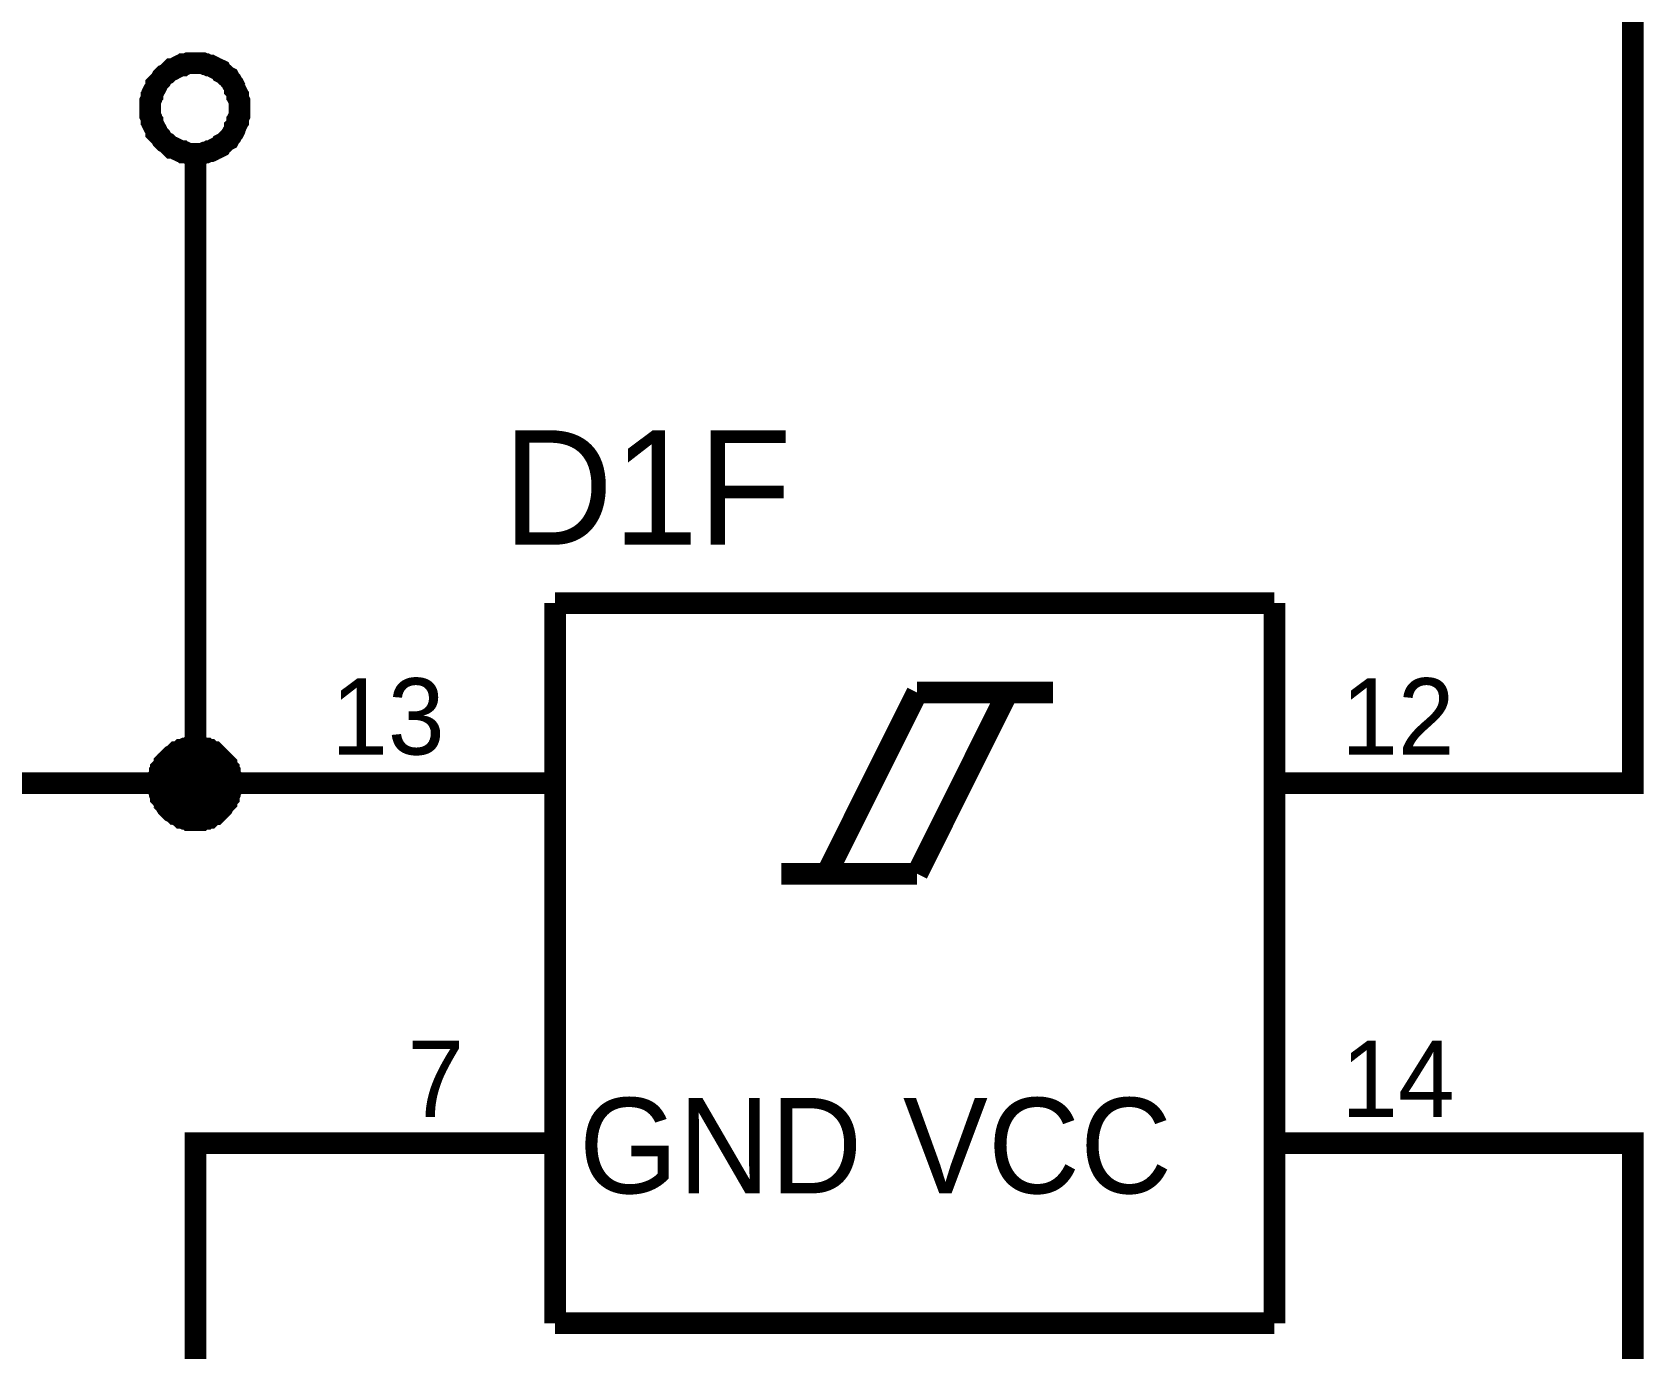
# Model space of a CAD drawing. Header units: millimetres. Extents: x 0 to 420, y 0 to 297.
# Drawn here: x 292.71 to 315.1, y 69.64 to 87.93 of the extents above; entities that cross this region are included whole.
import ezdxf

# ---------------------------------------------------------------- set-up
doc = ezdxf.new("R2010")
doc.units = ezdxf.units.MM
doc.layers.add('Sheet', color=255, linetype='Continuous')

msp = doc.modelspace()

# ---------------------------------------------------------------- linework, layer by layer
at = {"layer": 'Sheet'}
for points, const_width in [([(312.468, 77.496), (314.95, 77.496), (314.95, 177.495)], 0.3), ([(294.344, 86.868), (294.344, 86.901), (294.344, 86.934), (294.344, 86.967), (294.361, 87), (294.361, 87.033), (294.377, 87.05), (294.377, 87.083), (294.394, 87.116), (294.41, 87.133), (294.427, 87.166), (294.427, 87.199), (294.444, 87.216), (294.477, 87.249), (294.493, 87.265), (294.51, 87.298), (294.526, 87.315), (294.543, 87.332), (294.576, 87.348), (294.593, 87.365), (294.626, 87.398), (294.642, 87.414), (294.675, 87.414), (294.708, 87.431), (294.725, 87.447), (294.758, 87.464), (294.791, 87.464), (294.808, 87.481), (294.841, 87.481), (294.874, 87.497), (294.907, 87.497), (294.94, 87.497), (294.973, 87.497)], 0.3), ([(294.973, 87.497), (294.94, 87.497), (294.907, 87.497), (294.874, 87.497), (294.841, 87.481), (294.808, 87.481), (294.791, 87.464), (294.758, 87.464), (294.725, 87.447), (294.708, 87.431), (294.675, 87.414), (294.642, 87.414), (294.626, 87.398), (294.593, 87.365), (294.576, 87.348), (294.543, 87.332), (294.526, 87.315), (294.51, 87.298), (294.493, 87.265), (294.477, 87.249), (294.444, 87.216), (294.427, 87.199), (294.427, 87.166), (294.41, 87.133), (294.394, 87.116), (294.377, 87.083), (294.377, 87.05), (294.361, 87.033), (294.361, 87), (294.344, 86.967), (294.344, 86.934), (294.344, 86.901), (294.344, 86.868)], 0.3), ([(294.973, 87.497), (294.973, 87.497)], 0.3), ([(294.973, 87.497), (295.006, 87.497), (295.039, 87.497), (295.073, 87.497), (295.106, 87.481), (295.122, 87.481), (295.155, 87.464), (295.188, 87.464), (295.221, 87.447), (295.238, 87.431), (295.271, 87.414), (295.288, 87.414), (295.321, 87.398), (295.337, 87.365), (295.37, 87.348), (295.387, 87.332), (295.404, 87.315), (295.437, 87.298), (295.453, 87.265), (295.47, 87.249), (295.486, 87.216), (295.503, 87.199), (295.519, 87.166), (295.519, 87.133), (295.536, 87.116), (295.552, 87.083), (295.552, 87.05), (295.569, 87.033), (295.569, 87), (295.586, 86.967), (295.586, 86.934), (295.586, 86.901), (295.586, 86.868)], 0.3), ([(295.586, 86.868), (295.586, 86.901), (295.586, 86.934), (295.586, 86.967), (295.569, 87), (295.569, 87.033), (295.552, 87.05), (295.552, 87.083), (295.536, 87.116), (295.519, 87.133), (295.519, 87.166), (295.503, 87.199), (295.486, 87.216), (295.47, 87.249), (295.453, 87.265), (295.437, 87.298), (295.404, 87.315), (295.387, 87.332), (295.37, 87.348), (295.337, 87.365), (295.321, 87.398), (295.288, 87.414), (295.271, 87.414), (295.238, 87.431), (295.221, 87.447), (295.188, 87.464), (295.155, 87.464), (295.122, 87.481), (295.106, 87.481), (295.073, 87.497), (295.039, 87.497), (295.006, 87.497), (294.973, 87.497)], 0.3), ([(294.973, 86.239), (294.94, 86.239), (294.907, 86.239), (294.874, 86.239), (294.841, 86.255), (294.808, 86.255), (294.791, 86.272), (294.758, 86.272), (294.725, 86.288), (294.708, 86.305), (294.675, 86.321), (294.642, 86.321), (294.626, 86.338), (294.593, 86.371), (294.576, 86.388), (294.543, 86.404), (294.526, 86.421), (294.51, 86.437), (294.493, 86.47), (294.477, 86.487), (294.444, 86.52), (294.427, 86.537), (294.427, 86.57), (294.41, 86.603), (294.394, 86.619), (294.377, 86.653), (294.377, 86.686), (294.361, 86.702), (294.361, 86.735), (294.344, 86.769), (294.344, 86.802), (294.344, 86.835), (294.344, 86.868)], 0.3), ([(294.344, 86.868), (294.344, 86.868)], 0.3), ([(294.344, 86.868), (294.344, 86.835), (294.344, 86.802), (294.344, 86.769), (294.361, 86.735), (294.361, 86.702), (294.377, 86.686), (294.377, 86.653), (294.394, 86.619), (294.41, 86.603), (294.427, 86.57), (294.427, 86.537), (294.444, 86.52), (294.477, 86.487), (294.493, 86.47), (294.51, 86.437), (294.526, 86.421), (294.543, 86.404), (294.576, 86.388), (294.593, 86.371), (294.626, 86.338), (294.642, 86.321), (294.675, 86.321), (294.708, 86.305), (294.725, 86.288), (294.758, 86.272), (294.791, 86.272), (294.808, 86.255), (294.841, 86.255), (294.874, 86.239), (294.907, 86.239), (294.94, 86.239), (294.973, 86.239)], 0.3), ([(295.586, 86.868), (295.586, 86.835), (295.586, 86.802), (295.586, 86.769), (295.569, 86.735), (295.569, 86.702), (295.552, 86.686), (295.552, 86.653), (295.536, 86.619), (295.519, 86.603), (295.519, 86.57), (295.503, 86.537), (295.486, 86.52), (295.47, 86.487), (295.453, 86.47), (295.437, 86.437), (295.404, 86.421), (295.387, 86.404), (295.37, 86.388), (295.337, 86.371), (295.321, 86.338), (295.288, 86.321), (295.271, 86.321), (295.238, 86.305), (295.221, 86.288), (295.188, 86.272), (295.155, 86.272), (295.122, 86.255), (295.106, 86.255), (295.073, 86.239), (295.039, 86.239), (295.006, 86.239), (294.973, 86.239)], 0.3), ([(294.973, 86.239), (295.006, 86.239), (295.039, 86.239), (295.073, 86.239), (295.106, 86.255), (295.122, 86.255), (295.155, 86.272), (295.188, 86.272), (295.221, 86.288), (295.238, 86.305), (295.271, 86.321), (295.288, 86.321), (295.321, 86.338), (295.337, 86.371), (295.37, 86.388), (295.387, 86.404), (295.404, 86.421), (295.437, 86.437), (295.453, 86.47), (295.47, 86.487), (295.486, 86.52), (295.503, 86.537), (295.519, 86.57), (295.519, 86.603), (295.536, 86.619), (295.552, 86.653), (295.552, 86.686), (295.569, 86.702), (295.569, 86.735), (295.586, 86.769), (295.586, 86.802), (295.586, 86.835), (295.586, 86.868)], 0.3), ([(295.586, 86.868), (295.586, 86.868), (295.586, 86.868), (295.586, 86.868), (295.586, 86.868), (295.586, 86.868), (295.586, 86.868), (295.586, 86.868), (295.586, 86.868), (295.586, 86.868), (295.586, 86.868), (295.586, 86.868), (295.586, 86.868), (295.586, 86.868), (295.586, 86.868), (295.586, 86.868), (295.586, 86.868), (295.586, 86.868), (295.586, 86.868), (295.586, 86.868), (295.586, 86.868), (295.586, 86.868), (295.586, 86.868), (295.586, 86.868), (295.586, 86.868), (295.586, 86.868), (295.586, 86.868), (295.586, 86.868), (295.586, 86.868), (295.586, 86.868), (295.586, 86.868), (295.586, 86.868), (295.586, 86.868)], 0.3), ([(295.586, 86.868), (295.586, 86.868)], 0.3), ([(294.973, 86.239), (294.973, 84.997)], 0.3), ([(294.973, 86.239), (294.973, 86.239)], 0.3), ([(294.973, 84.997), (294.973, 77.496)], 0.3), ([(299.972, 79.996), (309.968, 79.996)], 0.3), ([(299.972, 69.994), (299.972, 79.996)], 0.3), ([(309.968, 79.996), (309.968, 69.994)], 0.3), ([(303.745, 76.237), (305.003, 78.754)], 0.3), ([(305.003, 78.754), (306.89, 78.754)], 0.3), ([(305.003, 76.237), (306.261, 78.754)], 0.3), ([(294.46, 77.496), (294.46, 77.529), (294.46, 77.545), (294.46, 77.578), (294.477, 77.595), (294.477, 77.628), (294.477, 77.645), (294.493, 77.661), (294.493, 77.694), (294.51, 77.711), (294.526, 77.727), (294.543, 77.76), (294.543, 77.777), (294.559, 77.794), (294.576, 77.81), (294.593, 77.827), (294.609, 77.843), (294.626, 77.86), (294.642, 77.876), (294.675, 77.893), (294.692, 77.91), (294.708, 77.926), (294.725, 77.926), (294.758, 77.943), (294.775, 77.959), (294.791, 77.959), (294.824, 77.976), (294.841, 77.976), (294.874, 77.976), (294.89, 77.992), (294.924, 77.992), (294.94, 77.992), (294.973, 77.992)], 0.3), ([(294.46, 77.496), (294.46, 77.529), (294.46, 77.545), (294.46, 77.578), (294.477, 77.595), (294.477, 77.628), (294.477, 77.645), (294.493, 77.661), (294.493, 77.694), (294.51, 77.711), (294.526, 77.727), (294.543, 77.76), (294.543, 77.777), (294.559, 77.794), (294.576, 77.81), (294.593, 77.827), (294.609, 77.843), (294.626, 77.86), (294.642, 77.876), (294.675, 77.893), (294.692, 77.91), (294.708, 77.926), (294.725, 77.926), (294.758, 77.943), (294.775, 77.959), (294.791, 77.959), (294.824, 77.976), (294.841, 77.976), (294.874, 77.976), (294.89, 77.992), (294.924, 77.992), (294.94, 77.992), (294.973, 77.992)], 0.3), ([(294.46, 77.496), (294.46, 77.529), (294.46, 77.545), (294.46, 77.578), (294.477, 77.595), (294.477, 77.628), (294.477, 77.645), (294.493, 77.661), (294.493, 77.694), (294.51, 77.711), (294.526, 77.727), (294.543, 77.76), (294.543, 77.777), (294.559, 77.794), (294.576, 77.81), (294.593, 77.827), (294.609, 77.843), (294.626, 77.86), (294.642, 77.876), (294.675, 77.893), (294.692, 77.91), (294.708, 77.926), (294.725, 77.926), (294.758, 77.943), (294.775, 77.959), (294.791, 77.959), (294.824, 77.976), (294.841, 77.976), (294.874, 77.976), (294.89, 77.992), (294.924, 77.992), (294.94, 77.992), (294.973, 77.992)], 0.3), ([(294.46, 77.496), (294.46, 77.529), (294.46, 77.545), (294.46, 77.578), (294.477, 77.595), (294.477, 77.628), (294.477, 77.645), (294.493, 77.661), (294.493, 77.694), (294.51, 77.711), (294.526, 77.727), (294.543, 77.76), (294.543, 77.777), (294.559, 77.794), (294.576, 77.81), (294.593, 77.827), (294.609, 77.843), (294.626, 77.86), (294.642, 77.876), (294.675, 77.893), (294.692, 77.91), (294.708, 77.926), (294.725, 77.926), (294.758, 77.943), (294.775, 77.959), (294.791, 77.959), (294.824, 77.976), (294.841, 77.976), (294.874, 77.976), (294.89, 77.992), (294.924, 77.992), (294.94, 77.992), (294.973, 77.992)], 0.3), ([(294.46, 77.496), (294.46, 77.529), (294.46, 77.545), (294.46, 77.578), (294.477, 77.595), (294.477, 77.628), (294.477, 77.645), (294.493, 77.661), (294.493, 77.694), (294.51, 77.711), (294.526, 77.727), (294.543, 77.76), (294.543, 77.777), (294.559, 77.794), (294.576, 77.81), (294.593, 77.827), (294.609, 77.843), (294.626, 77.86), (294.642, 77.876), (294.675, 77.893), (294.692, 77.91), (294.708, 77.926), (294.725, 77.926), (294.758, 77.943), (294.775, 77.959), (294.791, 77.959), (294.824, 77.976), (294.841, 77.976), (294.874, 77.976), (294.89, 77.992), (294.924, 77.992), (294.94, 77.992), (294.973, 77.992)], 0.0991), ([(294.46, 77.496), (294.46, 77.529), (294.46, 77.545), (294.46, 77.578), (294.477, 77.595), (294.477, 77.628), (294.477, 77.645), (294.493, 77.661), (294.493, 77.694), (294.51, 77.711), (294.526, 77.727), (294.543, 77.76), (294.543, 77.777), (294.559, 77.794), (294.576, 77.81), (294.593, 77.827), (294.609, 77.843), (294.626, 77.86), (294.642, 77.876), (294.675, 77.893), (294.692, 77.91), (294.708, 77.926), (294.725, 77.926), (294.758, 77.943), (294.775, 77.959), (294.791, 77.959), (294.824, 77.976), (294.841, 77.976), (294.874, 77.976), (294.89, 77.992), (294.924, 77.992), (294.94, 77.992), (294.973, 77.992)], 0.0991), ([(294.46, 77.496), (294.46, 77.529), (294.46, 77.545), (294.46, 77.578), (294.477, 77.595), (294.477, 77.628), (294.477, 77.645), (294.493, 77.661), (294.493, 77.694), (294.51, 77.711), (294.526, 77.727), (294.543, 77.76), (294.543, 77.777), (294.559, 77.794), (294.576, 77.81), (294.593, 77.827), (294.609, 77.843), (294.626, 77.86), (294.642, 77.876), (294.675, 77.893), (294.692, 77.91), (294.708, 77.926), (294.725, 77.926), (294.758, 77.943), (294.775, 77.959), (294.791, 77.959), (294.824, 77.976), (294.841, 77.976), (294.874, 77.976), (294.89, 77.992), (294.924, 77.992), (294.94, 77.992), (294.973, 77.992)], 0.0991), ([(294.46, 77.496), (294.46, 77.529), (294.46, 77.545), (294.46, 77.578), (294.477, 77.595), (294.477, 77.628), (294.477, 77.645), (294.493, 77.661), (294.493, 77.694), (294.51, 77.711), (294.526, 77.727), (294.543, 77.76), (294.543, 77.777), (294.559, 77.794), (294.576, 77.81), (294.593, 77.827), (294.609, 77.843), (294.626, 77.86), (294.642, 77.876), (294.675, 77.893), (294.692, 77.91), (294.708, 77.926), (294.725, 77.926), (294.758, 77.943), (294.775, 77.959), (294.791, 77.959), (294.824, 77.976), (294.841, 77.976), (294.874, 77.976), (294.89, 77.992), (294.924, 77.992), (294.94, 77.992), (294.973, 77.992)], 0.0991), ([(294.973, 77.992), (294.973, 77.992)], 0.3), ([(294.973, 77.992), (295.006, 77.992), (295.023, 77.992), (295.056, 77.992), (295.073, 77.976), (295.106, 77.976), (295.122, 77.976), (295.139, 77.959), (295.172, 77.959), (295.188, 77.943), (295.205, 77.926), (295.238, 77.926), (295.255, 77.91), (295.271, 77.893), (295.288, 77.876), (295.304, 77.86), (295.321, 77.843), (295.337, 77.827), (295.354, 77.81), (295.37, 77.794), (295.387, 77.777), (295.404, 77.76), (295.404, 77.727), (295.42, 77.711), (295.437, 77.694), (295.437, 77.661), (295.453, 77.645), (295.453, 77.628), (295.453, 77.595), (295.47, 77.578), (295.47, 77.545), (295.47, 77.529), (295.47, 77.496)], 0.3), ([(294.973, 77.992), (294.973, 77.992)], 0.3), ([(294.973, 77.992), (295.006, 77.992), (295.023, 77.992), (295.056, 77.992), (295.073, 77.976), (295.106, 77.976), (295.122, 77.976), (295.139, 77.959), (295.172, 77.959), (295.188, 77.943), (295.205, 77.926), (295.238, 77.926), (295.255, 77.91), (295.271, 77.893), (295.288, 77.876), (295.304, 77.86), (295.321, 77.843), (295.337, 77.827), (295.354, 77.81), (295.37, 77.794), (295.387, 77.777), (295.404, 77.76), (295.404, 77.727), (295.42, 77.711), (295.437, 77.694), (295.437, 77.661), (295.453, 77.645), (295.453, 77.628), (295.453, 77.595), (295.47, 77.578), (295.47, 77.545), (295.47, 77.529), (295.47, 77.496)], 0.3), ([(294.973, 77.992), (294.973, 77.992)], 0.3), ([(294.973, 77.992), (295.006, 77.992), (295.023, 77.992), (295.056, 77.992), (295.073, 77.976), (295.106, 77.976), (295.122, 77.976), (295.139, 77.959), (295.172, 77.959), (295.188, 77.943), (295.205, 77.926), (295.238, 77.926), (295.255, 77.91), (295.271, 77.893), (295.288, 77.876), (295.304, 77.86), (295.321, 77.843), (295.337, 77.827), (295.354, 77.81), (295.37, 77.794), (295.387, 77.777), (295.404, 77.76), (295.404, 77.727), (295.42, 77.711), (295.437, 77.694), (295.437, 77.661), (295.453, 77.645), (295.453, 77.628), (295.453, 77.595), (295.47, 77.578), (295.47, 77.545), (295.47, 77.529), (295.47, 77.496)], 0.3), ([(294.973, 77.992), (294.973, 77.992)], 0.3), ([(294.973, 77.992), (295.006, 77.992), (295.023, 77.992), (295.056, 77.992), (295.073, 77.976), (295.106, 77.976), (295.122, 77.976), (295.139, 77.959), (295.172, 77.959), (295.188, 77.943), (295.205, 77.926), (295.238, 77.926), (295.255, 77.91), (295.271, 77.893), (295.288, 77.876), (295.304, 77.86), (295.321, 77.843), (295.337, 77.827), (295.354, 77.81), (295.37, 77.794), (295.387, 77.777), (295.404, 77.76), (295.404, 77.727), (295.42, 77.711), (295.437, 77.694), (295.437, 77.661), (295.453, 77.645), (295.453, 77.628), (295.453, 77.595), (295.47, 77.578), (295.47, 77.545), (295.47, 77.529), (295.47, 77.496)], 0.3), ([(294.973, 77.992), (294.973, 77.992)], 0.0991), ([(294.973, 77.992), (295.006, 77.992), (295.023, 77.992), (295.056, 77.992), (295.073, 77.976), (295.106, 77.976), (295.122, 77.976), (295.139, 77.959), (295.172, 77.959), (295.188, 77.943), (295.205, 77.926), (295.238, 77.926), (295.255, 77.91), (295.271, 77.893), (295.288, 77.876), (295.304, 77.86), (295.321, 77.843), (295.337, 77.827), (295.354, 77.81), (295.37, 77.794), (295.387, 77.777), (295.404, 77.76), (295.404, 77.727), (295.42, 77.711), (295.437, 77.694), (295.437, 77.661), (295.453, 77.645), (295.453, 77.628), (295.453, 77.595), (295.47, 77.578), (295.47, 77.545), (295.47, 77.529), (295.47, 77.496)], 0.0991), ([(294.973, 77.992), (294.973, 77.992)], 0.0991), ([(294.973, 77.992), (295.006, 77.992), (295.023, 77.992), (295.056, 77.992), (295.073, 77.976), (295.106, 77.976), (295.122, 77.976), (295.139, 77.959), (295.172, 77.959), (295.188, 77.943), (295.205, 77.926), (295.238, 77.926), (295.255, 77.91), (295.271, 77.893), (295.288, 77.876), (295.304, 77.86), (295.321, 77.843), (295.337, 77.827), (295.354, 77.81), (295.37, 77.794), (295.387, 77.777), (295.404, 77.76), (295.404, 77.727), (295.42, 77.711), (295.437, 77.694), (295.437, 77.661), (295.453, 77.645), (295.453, 77.628), (295.453, 77.595), (295.47, 77.578), (295.47, 77.545), (295.47, 77.529), (295.47, 77.496)], 0.0991), ([(294.973, 77.992), (294.973, 77.992)], 0.0991), ([(294.973, 77.992), (295.006, 77.992), (295.023, 77.992), (295.056, 77.992), (295.073, 77.976), (295.106, 77.976), (295.122, 77.976), (295.139, 77.959), (295.172, 77.959), (295.188, 77.943), (295.205, 77.926), (295.238, 77.926), (295.255, 77.91), (295.271, 77.893), (295.288, 77.876), (295.304, 77.86), (295.321, 77.843), (295.337, 77.827), (295.354, 77.81), (295.37, 77.794), (295.387, 77.777), (295.404, 77.76), (295.404, 77.727), (295.42, 77.711), (295.437, 77.694), (295.437, 77.661), (295.453, 77.645), (295.453, 77.628), (295.453, 77.595), (295.47, 77.578), (295.47, 77.545), (295.47, 77.529), (295.47, 77.496)], 0.0991), ([(294.973, 77.992), (294.973, 77.992)], 0.0991), ([(294.973, 77.992), (295.006, 77.992), (295.023, 77.992), (295.056, 77.992), (295.073, 77.976), (295.106, 77.976), (295.122, 77.976), (295.139, 77.959), (295.172, 77.959), (295.188, 77.943), (295.205, 77.926), (295.238, 77.926), (295.255, 77.91), (295.271, 77.893), (295.288, 77.876), (295.304, 77.86), (295.321, 77.843), (295.337, 77.827), (295.354, 77.81), (295.37, 77.794), (295.387, 77.777), (295.404, 77.76), (295.404, 77.727), (295.42, 77.711), (295.437, 77.694), (295.437, 77.661), (295.453, 77.645), (295.453, 77.628), (295.453, 77.595), (295.47, 77.578), (295.47, 77.545), (295.47, 77.529), (295.47, 77.496)], 0.0991), ([(292.474, 77.496), (294.973, 77.496), (297.472, 77.496)], 0.3), ([(294.973, 76.982), (294.94, 76.982), (294.924, 76.982), (294.89, 76.982), (294.874, 76.999), (294.841, 76.999), (294.824, 76.999), (294.791, 77.015), (294.775, 77.015), (294.758, 77.032), (294.725, 77.048), (294.708, 77.065), (294.692, 77.065), (294.675, 77.082), (294.642, 77.098), (294.626, 77.115), (294.609, 77.131), (294.593, 77.148), (294.576, 77.164), (294.559, 77.197), (294.543, 77.214), (294.543, 77.231), (294.526, 77.247), (294.51, 77.28), (294.493, 77.297), (294.493, 77.313), (294.477, 77.347), (294.477, 77.363), (294.477, 77.396), (294.46, 77.413), (294.46, 77.446), (294.46, 77.462), (294.46, 77.496)], 0.3), ([(294.46, 77.496), (294.46, 77.496)], 0.3), ([(294.973, 76.982), (294.94, 76.982), (294.924, 76.982), (294.89, 76.982), (294.874, 76.999), (294.841, 76.999), (294.824, 76.999), (294.791, 77.015), (294.775, 77.015), (294.758, 77.032), (294.725, 77.048), (294.708, 77.065), (294.692, 77.065), (294.675, 77.082), (294.642, 77.098), (294.626, 77.115), (294.609, 77.131), (294.593, 77.148), (294.576, 77.164), (294.559, 77.197), (294.543, 77.214), (294.543, 77.231), (294.526, 77.247), (294.51, 77.28), (294.493, 77.297), (294.493, 77.313), (294.477, 77.347), (294.477, 77.363), (294.477, 77.396), (294.46, 77.413), (294.46, 77.446), (294.46, 77.462), (294.46, 77.496)], 0.3), ([(294.46, 77.496), (294.46, 77.496)], 0.3), ([(294.973, 76.982), (294.94, 76.982), (294.924, 76.982), (294.89, 76.982), (294.874, 76.999), (294.841, 76.999), (294.824, 76.999), (294.791, 77.015), (294.775, 77.015), (294.758, 77.032), (294.725, 77.048), (294.708, 77.065), (294.692, 77.065), (294.675, 77.082), (294.642, 77.098), (294.626, 77.115), (294.609, 77.131), (294.593, 77.148), (294.576, 77.164), (294.559, 77.197), (294.543, 77.214), (294.543, 77.231), (294.526, 77.247), (294.51, 77.28), (294.493, 77.297), (294.493, 77.313), (294.477, 77.347), (294.477, 77.363), (294.477, 77.396), (294.46, 77.413), (294.46, 77.446), (294.46, 77.462), (294.46, 77.496)], 0.3), ([(294.46, 77.496), (294.46, 77.496)], 0.3), ([(294.973, 76.982), (294.94, 76.982), (294.924, 76.982), (294.89, 76.982), (294.874, 76.999), (294.841, 76.999), (294.824, 76.999), (294.791, 77.015), (294.775, 77.015), (294.758, 77.032), (294.725, 77.048), (294.708, 77.065), (294.692, 77.065), (294.675, 77.082), (294.642, 77.098), (294.626, 77.115), (294.609, 77.131), (294.593, 77.148), (294.576, 77.164), (294.559, 77.197), (294.543, 77.214), (294.543, 77.231), (294.526, 77.247), (294.51, 77.28), (294.493, 77.297), (294.493, 77.313), (294.477, 77.347), (294.477, 77.363), (294.477, 77.396), (294.46, 77.413), (294.46, 77.446), (294.46, 77.462), (294.46, 77.496)], 0.3), ([(294.46, 77.496), (294.46, 77.496)], 0.3), ([(294.973, 76.982), (294.94, 76.982), (294.924, 76.982), (294.89, 76.982), (294.874, 76.999), (294.841, 76.999), (294.824, 76.999), (294.791, 77.015), (294.775, 77.015), (294.758, 77.032), (294.725, 77.048), (294.708, 77.065), (294.692, 77.065), (294.675, 77.082), (294.642, 77.098), (294.626, 77.115), (294.609, 77.131), (294.593, 77.148), (294.576, 77.164), (294.559, 77.197), (294.543, 77.214), (294.543, 77.231), (294.526, 77.247), (294.51, 77.28), (294.493, 77.297), (294.493, 77.313), (294.477, 77.347), (294.477, 77.363), (294.477, 77.396), (294.46, 77.413), (294.46, 77.446), (294.46, 77.462), (294.46, 77.496)], 0.0991), ([(294.46, 77.496), (294.46, 77.496)], 0.0991), ([(294.973, 76.982), (294.94, 76.982), (294.924, 76.982), (294.89, 76.982), (294.874, 76.999), (294.841, 76.999), (294.824, 76.999), (294.791, 77.015), (294.775, 77.015), (294.758, 77.032), (294.725, 77.048), (294.708, 77.065), (294.692, 77.065), (294.675, 77.082), (294.642, 77.098), (294.626, 77.115), (294.609, 77.131), (294.593, 77.148), (294.576, 77.164), (294.559, 77.197), (294.543, 77.214), (294.543, 77.231), (294.526, 77.247), (294.51, 77.28), (294.493, 77.297), (294.493, 77.313), (294.477, 77.347), (294.477, 77.363), (294.477, 77.396), (294.46, 77.413), (294.46, 77.446), (294.46, 77.462), (294.46, 77.496)], 0.0991), ([(294.46, 77.496), (294.46, 77.496)], 0.0991), ([(294.973, 76.982), (294.94, 76.982), (294.924, 76.982), (294.89, 76.982), (294.874, 76.999), (294.841, 76.999), (294.824, 76.999), (294.791, 77.015), (294.775, 77.015), (294.758, 77.032), (294.725, 77.048), (294.708, 77.065), (294.692, 77.065), (294.675, 77.082), (294.642, 77.098), (294.626, 77.115), (294.609, 77.131), (294.593, 77.148), (294.576, 77.164), (294.559, 77.197), (294.543, 77.214), (294.543, 77.231), (294.526, 77.247), (294.51, 77.28), (294.493, 77.297), (294.493, 77.313), (294.477, 77.347), (294.477, 77.363), (294.477, 77.396), (294.46, 77.413), (294.46, 77.446), (294.46, 77.462), (294.46, 77.496)], 0.0991), ([(294.46, 77.496), (294.46, 77.496)], 0.0991), ([(294.973, 76.982), (294.94, 76.982), (294.924, 76.982), (294.89, 76.982), (294.874, 76.999), (294.841, 76.999), (294.824, 76.999), (294.791, 77.015), (294.775, 77.015), (294.758, 77.032), (294.725, 77.048), (294.708, 77.065), (294.692, 77.065), (294.675, 77.082), (294.642, 77.098), (294.626, 77.115), (294.609, 77.131), (294.593, 77.148), (294.576, 77.164), (294.559, 77.197), (294.543, 77.214), (294.543, 77.231), (294.526, 77.247), (294.51, 77.28), (294.493, 77.297), (294.493, 77.313), (294.477, 77.347), (294.477, 77.363), (294.477, 77.396), (294.46, 77.413), (294.46, 77.446), (294.46, 77.462), (294.46, 77.496)], 0.0991), ([(294.46, 77.496), (294.46, 77.496)], 0.0991), ([(295.47, 77.496), (295.47, 77.462), (295.47, 77.446), (295.47, 77.413), (295.453, 77.396), (295.453, 77.363), (295.453, 77.347), (295.437, 77.313), (295.437, 77.297), (295.42, 77.28), (295.404, 77.247), (295.404, 77.231), (295.387, 77.214), (295.37, 77.197), (295.354, 77.164), (295.337, 77.148), (295.321, 77.131), (295.304, 77.115), (295.288, 77.098), (295.271, 77.082), (295.255, 77.065), (295.238, 77.065), (295.205, 77.048), (295.188, 77.032), (295.172, 77.015), (295.139, 77.015), (295.122, 76.999), (295.106, 76.999), (295.073, 76.999), (295.056, 76.982), (295.023, 76.982), (295.006, 76.982), (294.973, 76.982)], 0.3), ([(295.47, 77.496), (295.47, 77.462), (295.47, 77.446), (295.47, 77.413), (295.453, 77.396), (295.453, 77.363), (295.453, 77.347), (295.437, 77.313), (295.437, 77.297), (295.42, 77.28), (295.404, 77.247), (295.404, 77.231), (295.387, 77.214), (295.37, 77.197), (295.354, 77.164), (295.337, 77.148), (295.321, 77.131), (295.304, 77.115), (295.288, 77.098), (295.271, 77.082), (295.255, 77.065), (295.238, 77.065), (295.205, 77.048), (295.188, 77.032), (295.172, 77.015), (295.139, 77.015), (295.122, 76.999), (295.106, 76.999), (295.073, 76.999), (295.056, 76.982), (295.023, 76.982), (295.006, 76.982), (294.973, 76.982)], 0.3), ([(295.47, 77.496), (295.47, 77.462), (295.47, 77.446), (295.47, 77.413), (295.453, 77.396), (295.453, 77.363), (295.453, 77.347), (295.437, 77.313), (295.437, 77.297), (295.42, 77.28), (295.404, 77.247), (295.404, 77.231), (295.387, 77.214), (295.37, 77.197), (295.354, 77.164), (295.337, 77.148), (295.321, 77.131), (295.304, 77.115), (295.288, 77.098), (295.271, 77.082), (295.255, 77.065), (295.238, 77.065), (295.205, 77.048), (295.188, 77.032), (295.172, 77.015), (295.139, 77.015), (295.122, 76.999), (295.106, 76.999), (295.073, 76.999), (295.056, 76.982), (295.023, 76.982), (295.006, 76.982), (294.973, 76.982)], 0.3), ([(295.47, 77.496), (295.47, 77.462), (295.47, 77.446), (295.47, 77.413), (295.453, 77.396), (295.453, 77.363), (295.453, 77.347), (295.437, 77.313), (295.437, 77.297), (295.42, 77.28), (295.404, 77.247), (295.404, 77.231), (295.387, 77.214), (295.37, 77.197), (295.354, 77.164), (295.337, 77.148), (295.321, 77.131), (295.304, 77.115), (295.288, 77.098), (295.271, 77.082), (295.255, 77.065), (295.238, 77.065), (295.205, 77.048), (295.188, 77.032), (295.172, 77.015), (295.139, 77.015), (295.122, 76.999), (295.106, 76.999), (295.073, 76.999), (295.056, 76.982), (295.023, 76.982), (295.006, 76.982), (294.973, 76.982)], 0.3), ([(295.47, 77.496), (295.47, 77.462), (295.47, 77.446), (295.47, 77.413), (295.453, 77.396), (295.453, 77.363), (295.453, 77.347), (295.437, 77.313), (295.437, 77.297), (295.42, 77.28), (295.404, 77.247), (295.404, 77.231), (295.387, 77.214), (295.37, 77.197), (295.354, 77.164), (295.337, 77.148), (295.321, 77.131), (295.304, 77.115), (295.288, 77.098), (295.271, 77.082), (295.255, 77.065), (295.238, 77.065), (295.205, 77.048), (295.188, 77.032), (295.172, 77.015), (295.139, 77.015), (295.122, 76.999), (295.106, 76.999), (295.073, 76.999), (295.056, 76.982), (295.023, 76.982), (295.006, 76.982), (294.973, 76.982)], 0.0991), ([(295.47, 77.496), (295.47, 77.462), (295.47, 77.446), (295.47, 77.413), (295.453, 77.396), (295.453, 77.363), (295.453, 77.347), (295.437, 77.313), (295.437, 77.297), (295.42, 77.28), (295.404, 77.247), (295.404, 77.231), (295.387, 77.214), (295.37, 77.197), (295.354, 77.164), (295.337, 77.148), (295.321, 77.131), (295.304, 77.115), (295.288, 77.098), (295.271, 77.082), (295.255, 77.065), (295.238, 77.065), (295.205, 77.048), (295.188, 77.032), (295.172, 77.015), (295.139, 77.015), (295.122, 76.999), (295.106, 76.999), (295.073, 76.999), (295.056, 76.982), (295.023, 76.982), (295.006, 76.982), (294.973, 76.982)], 0.0991), ([(295.47, 77.496), (295.47, 77.462), (295.47, 77.446), (295.47, 77.413), (295.453, 77.396), (295.453, 77.363), (295.453, 77.347), (295.437, 77.313), (295.437, 77.297), (295.42, 77.28), (295.404, 77.247), (295.404, 77.231), (295.387, 77.214), (295.37, 77.197), (295.354, 77.164), (295.337, 77.148), (295.321, 77.131), (295.304, 77.115), (295.288, 77.098), (295.271, 77.082), (295.255, 77.065), (295.238, 77.065), (295.205, 77.048), (295.188, 77.032), (295.172, 77.015), (295.139, 77.015), (295.122, 76.999), (295.106, 76.999), (295.073, 76.999), (295.056, 76.982), (295.023, 76.982), (295.006, 76.982), (294.973, 76.982)], 0.0991), ([(295.47, 77.496), (295.47, 77.462), (295.47, 77.446), (295.47, 77.413), (295.453, 77.396), (295.453, 77.363), (295.453, 77.347), (295.437, 77.313), (295.437, 77.297), (295.42, 77.28), (295.404, 77.247), (295.404, 77.231), (295.387, 77.214), (295.37, 77.197), (295.354, 77.164), (295.337, 77.148), (295.321, 77.131), (295.304, 77.115), (295.288, 77.098), (295.271, 77.082), (295.255, 77.065), (295.238, 77.065), (295.205, 77.048), (295.188, 77.032), (295.172, 77.015), (295.139, 77.015), (295.122, 76.999), (295.106, 76.999), (295.073, 76.999), (295.056, 76.982), (295.023, 76.982), (295.006, 76.982), (294.973, 76.982)], 0.0991), ([(295.47, 77.496), (295.47, 77.496), (295.47, 77.496), (295.47, 77.496), (295.47, 77.496), (295.47, 77.496), (295.47, 77.496), (295.47, 77.496), (295.47, 77.496), (295.47, 77.496), (295.47, 77.496), (295.47, 77.496), (295.47, 77.496), (295.47, 77.496), (295.47, 77.496), (295.47, 77.496), (295.47, 77.496), (295.47, 77.496), (295.47, 77.496), (295.47, 77.496), (295.47, 77.496), (295.47, 77.496), (295.47, 77.496), (295.47, 77.496), (295.47, 77.496), (295.47, 77.496), (295.47, 77.496), (295.47, 77.496), (295.47, 77.496), (295.47, 77.496), (295.47, 77.496), (295.47, 77.496), (295.47, 77.496)], 0.3), ([(295.47, 77.496), (295.47, 77.496)], 0.3), ([(295.47, 77.496), (295.47, 77.496), (295.47, 77.496), (295.47, 77.496), (295.47, 77.496), (295.47, 77.496), (295.47, 77.496), (295.47, 77.496), (295.47, 77.496), (295.47, 77.496), (295.47, 77.496), (295.47, 77.496), (295.47, 77.496), (295.47, 77.496), (295.47, 77.496), (295.47, 77.496), (295.47, 77.496), (295.47, 77.496), (295.47, 77.496), (295.47, 77.496), (295.47, 77.496), (295.47, 77.496), (295.47, 77.496), (295.47, 77.496), (295.47, 77.496), (295.47, 77.496), (295.47, 77.496), (295.47, 77.496), (295.47, 77.496), (295.47, 77.496), (295.47, 77.496), (295.47, 77.496), (295.47, 77.496)], 0.3), ([(295.47, 77.496), (295.47, 77.496)], 0.3), ([(295.47, 77.496), (295.47, 77.496), (295.47, 77.496), (295.47, 77.496), (295.47, 77.496), (295.47, 77.496), (295.47, 77.496), (295.47, 77.496), (295.47, 77.496), (295.47, 77.496), (295.47, 77.496), (295.47, 77.496), (295.47, 77.496), (295.47, 77.496), (295.47, 77.496), (295.47, 77.496), (295.47, 77.496), (295.47, 77.496), (295.47, 77.496), (295.47, 77.496), (295.47, 77.496), (295.47, 77.496), (295.47, 77.496), (295.47, 77.496), (295.47, 77.496), (295.47, 77.496), (295.47, 77.496), (295.47, 77.496), (295.47, 77.496), (295.47, 77.496), (295.47, 77.496), (295.47, 77.496), (295.47, 77.496)], 0.3), ([(295.47, 77.496), (295.47, 77.496)], 0.3), ([(295.47, 77.496), (295.47, 77.496), (295.47, 77.496), (295.47, 77.496), (295.47, 77.496), (295.47, 77.496), (295.47, 77.496), (295.47, 77.496), (295.47, 77.496), (295.47, 77.496), (295.47, 77.496), (295.47, 77.496), (295.47, 77.496), (295.47, 77.496), (295.47, 77.496), (295.47, 77.496), (295.47, 77.496), (295.47, 77.496), (295.47, 77.496), (295.47, 77.496), (295.47, 77.496), (295.47, 77.496), (295.47, 77.496), (295.47, 77.496), (295.47, 77.496), (295.47, 77.496), (295.47, 77.496), (295.47, 77.496), (295.47, 77.496), (295.47, 77.496), (295.47, 77.496), (295.47, 77.496), (295.47, 77.496)], 0.3), ([(295.47, 77.496), (295.47, 77.496)], 0.3), ([(295.47, 77.496), (295.47, 77.496), (295.47, 77.496), (295.47, 77.496), (295.47, 77.496), (295.47, 77.496), (295.47, 77.496), (295.47, 77.496), (295.47, 77.496), (295.47, 77.496), (295.47, 77.496), (295.47, 77.496), (295.47, 77.496), (295.47, 77.496), (295.47, 77.496), (295.47, 77.496), (295.47, 77.496), (295.47, 77.496), (295.47, 77.496), (295.47, 77.496), (295.47, 77.496), (295.47, 77.496), (295.47, 77.496), (295.47, 77.496), (295.47, 77.496), (295.47, 77.496), (295.47, 77.496), (295.47, 77.496), (295.47, 77.496), (295.47, 77.496), (295.47, 77.496), (295.47, 77.496), (295.47, 77.496)], 0.0991), ([(295.47, 77.496), (295.47, 77.496)], 0.0991), ([(295.47, 77.496), (295.47, 77.496), (295.47, 77.496), (295.47, 77.496), (295.47, 77.496), (295.47, 77.496), (295.47, 77.496), (295.47, 77.496), (295.47, 77.496), (295.47, 77.496), (295.47, 77.496), (295.47, 77.496), (295.47, 77.496), (295.47, 77.496), (295.47, 77.496), (295.47, 77.496), (295.47, 77.496), (295.47, 77.496), (295.47, 77.496), (295.47, 77.496), (295.47, 77.496), (295.47, 77.496), (295.47, 77.496), (295.47, 77.496), (295.47, 77.496), (295.47, 77.496), (295.47, 77.496), (295.47, 77.496), (295.47, 77.496), (295.47, 77.496), (295.47, 77.496), (295.47, 77.496), (295.47, 77.496)], 0.0991), ([(295.47, 77.496), (295.47, 77.496)], 0.0991), ([(295.47, 77.496), (295.47, 77.496), (295.47, 77.496), (295.47, 77.496), (295.47, 77.496), (295.47, 77.496), (295.47, 77.496), (295.47, 77.496), (295.47, 77.496), (295.47, 77.496), (295.47, 77.496), (295.47, 77.496), (295.47, 77.496), (295.47, 77.496), (295.47, 77.496), (295.47, 77.496), (295.47, 77.496), (295.47, 77.496), (295.47, 77.496), (295.47, 77.496), (295.47, 77.496), (295.47, 77.496), (295.47, 77.496), (295.47, 77.496), (295.47, 77.496), (295.47, 77.496), (295.47, 77.496), (295.47, 77.496), (295.47, 77.496), (295.47, 77.496), (295.47, 77.496), (295.47, 77.496), (295.47, 77.496)], 0.0991), ([(295.47, 77.496), (295.47, 77.496)], 0.0991), ([(295.47, 77.496), (295.47, 77.496), (295.47, 77.496), (295.47, 77.496), (295.47, 77.496), (295.47, 77.496), (295.47, 77.496), (295.47, 77.496), (295.47, 77.496), (295.47, 77.496), (295.47, 77.496), (295.47, 77.496), (295.47, 77.496), (295.47, 77.496), (295.47, 77.496), (295.47, 77.496), (295.47, 77.496), (295.47, 77.496), (295.47, 77.496), (295.47, 77.496), (295.47, 77.496), (295.47, 77.496), (295.47, 77.496), (295.47, 77.496), (295.47, 77.496), (295.47, 77.496), (295.47, 77.496), (295.47, 77.496), (295.47, 77.496), (295.47, 77.496), (295.47, 77.496), (295.47, 77.496), (295.47, 77.496)], 0.0991), ([(295.47, 77.496), (295.47, 77.496)], 0.0991), ([(299.972, 77.496), (297.472, 77.496)], 0.3), ([(309.968, 77.496), (312.468, 77.496)], 0.3), ([(303.116, 76.237), (305.003, 76.237)], 0.3), ([(297.472, 72.495), (294.973, 72.495), (294.973, 57.492), (301.213, 57.492)], 0.3), ([(299.972, 72.495), (297.472, 72.495)], 0.3), ([(312.468, 72.495), (314.95, 72.495), (314.95, 57.492), (308.711, 57.492)], 0.3), ([(309.968, 72.495), (312.468, 72.495)], 0.3), ([(309.968, 69.994), (299.972, 69.994)], 0.3)]:
    msp.add_lwpolyline(points, dxfattribs=dict(at, const_width=const_width))
at = {"layer": 'Sheet', "const_width": 0.508}
msp.add_lwpolyline([(294.746, 77.5, 1), (295.254, 77.5, 1)], format="xyb", close=True, dxfattribs=at)

# ---------------------------------------------------------------- texts
at = {"layer": 'Sheet'}
for s, height, p in [('D1F', 1.5897, (299.243, 80.807)), ('13', 1.0598, (296.86, 77.893)), ('12', 1.0598, (310.895, 77.893)), ('7', 1.06, (297.919, 72.859)), ('14', 1.0598, (310.895, 72.859)), ('GND', 1.3247, (300.303, 71.799)), ('VCC', 1.3247, (304.805, 71.799))]:
    msp.add_text(s, height=height, dxfattribs=at).set_placement(p)

doc.saveas('drawing.dxf')
